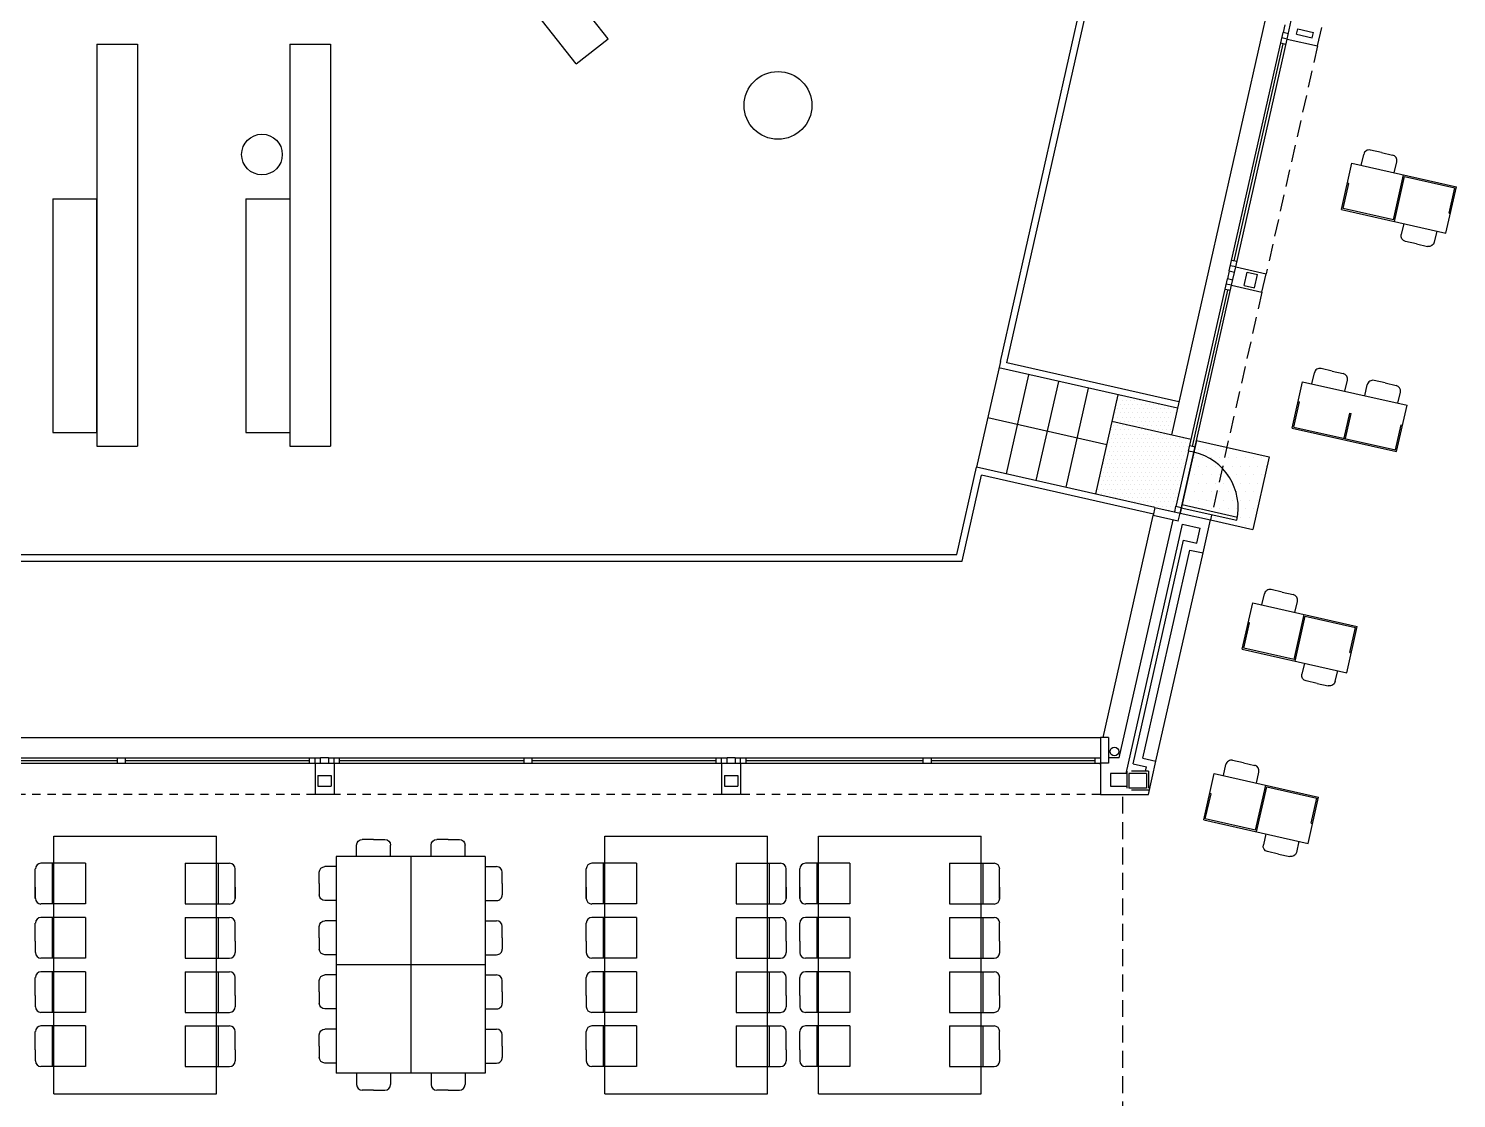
# Model space of a CAD drawing. Extents: x 60 to 232, y 77 to 220.
# Drawn here: x 182.36 to 203.43, y 96.17 to 111.96 of the extents above; entities that cross this region are included whole.
import ezdxf

# ---------------------------------------------------------------- set-up
doc = ezdxf.new("R2010")
doc.units = 0
doc.header["$MEASUREMENT"] = 0
doc.linetypes.add('RAYITAS', pattern=[0.375, 0.25, -0.125])
doc.linetypes.add('RAYITAS2', pattern=[0.1875, 0.125, -0.0625])
doc.layers.get('0').update_dxf_attribs({"linetype": 'CONTINUOUS'})
for name, color, linetype in [('ALB', 7, 'CONTINUOUS'), ('ALBA', 7, 'CONTINUOUS'), ('ARBOL', 3, 'CONTINUOUS'), ('BORDILLOPLET', 4, 'CONTINUOUS'), ('BORDILLOUPN', 1, 'CONTINUOUS'), ('CARP', 2, 'CONTINUOUS'), ('MUEBLES', 6, 'CONTINUOUS'), ('OPAC', 6, 'CONTINUOUS'), ('PILARES', 1, 'CONTINUOUS'), ('PROY', 2, 'CONTINUOUS'), ('PROY1', 2, 'RAYITAS'), ('PROY2', 2, 'RAYITAS2')]:
    doc.layers.add(name, color=color, linetype=linetype)

# ---------------------------------------------------------------- blocks, each defined once
blk = doc.blocks.new('SILLA')
at = {"layer": 'MUEBLES'}
for p, q in [((-0.25, 0.25), (-0.417, 0.25)), ((-0.25, 0.25), (-0.083, 0.25)), ((-0.5, 0), (-0.5, 0.167)), ((0, 0), (0, 0.167))]:
    blk.add_line(p, q, dxfattribs=at)
for centre, start, end in [((-0.417, 0.167), 90, 180), ((-0.083, 0.167), 0, 90)]:
    blk.add_arc(centre, 0.0833, start, end, dxfattribs=at)
blk = doc.blocks.new('*X12')
at = {"color": 0}
for p, q in [((199.5625, 105.625), (199.5625, 105.625)), ((199.625, 105.75), (199.625, 105.75)), ((199.6875, 105.625), (199.6875, 105.625)), ((199.75, 105.75), (199.75, 105.75)), ((199.8125, 105.625), (199.8125, 105.625)), ((199.875, 105.75), (199.875, 105.75)), ((199.9375, 105.625), (199.9375, 105.625)), ((200, 105.75), (200, 105.75)), ((200.0625, 105.625), (200.0625, 105.625)), ((200.125, 105.75), (200.125, 105.75)), ((200.1875, 105.625), (200.1875, 105.625)), ((200.3125, 105.625), (200.3125, 105.625)), ((200.4375, 105.625), (200.4375, 105.625)), ((200.5625, 105.625), (200.5625, 105.625)), ((199.5625, 105.375), (199.5625, 105.375)), ((199.625, 105.5), (199.625, 105.5)), ((199.6875, 105.375), (199.6875, 105.375)), ((199.75, 105.5), (199.75, 105.5)), ((199.8125, 105.375), (199.8125, 105.375)), ((199.875, 105.5), (199.875, 105.5)), ((199.9375, 105.375), (199.9375, 105.375)), ((200, 105.5), (200, 105.5)), ((200.0625, 105.375), (200.0625, 105.375)), ((200.125, 105.5), (200.125, 105.5)), ((200.1875, 105.375), (200.1875, 105.375)), ((200.25, 105.5), (200.25, 105.5)), ((200.3125, 105.375), (200.3125, 105.375)), ((200.375, 105.5), (200.375, 105.5)), ((200.4375, 105.375), (200.4375, 105.375)), ((200.5, 105.5), (200.5, 105.5)), ((200.5625, 105.375), (200.5625, 105.375)), ((200.625, 105.5), (200.625, 105.5)), ((199.5, 105.25), (199.5, 105.25)), ((199.625, 105.25), (199.625, 105.25)), ((199.75, 105.25), (199.75, 105.25)), ((199.875, 105.25), (199.875, 105.25)), ((200, 105.25), (200, 105.25)), ((200.125, 105.25), (200.125, 105.25)), ((200.25, 105.25), (200.25, 105.25)), ((200.375, 105.25), (200.375, 105.25)), ((200.5, 105.25), (200.5, 105.25)), ((199.4375, 105.125), (199.4375, 105.125)), ((199.5, 105), (199.5, 105)), ((199.5625, 105.125), (199.5625, 105.125)), ((199.625, 105), (199.625, 105)), ((199.6875, 105.125), (199.6875, 105.125)), ((199.75, 105), (199.75, 105)), ((199.8125, 105.125), (199.8125, 105.125)), ((199.875, 105), (199.875, 105)), ((199.9375, 105.125), (199.9375, 105.125)), ((200, 105), (200, 105)), ((200.0625, 105.125), (200.0625, 105.125)), ((200.125, 105), (200.125, 105)), ((200.1875, 105.125), (200.1875, 105.125)), ((200.25, 105), (200.25, 105)), ((200.3125, 105.125), (200.3125, 105.125)), ((200.375, 105), (200.375, 105)), ((200.4375, 105.125), (200.4375, 105.125)), ((200.5, 105), (200.5, 105)), ((199.4375, 104.875), (199.4375, 104.875)), ((199.5625, 104.875), (199.5625, 104.875)), ((199.625, 104.75), (199.625, 104.75)), ((199.6875, 104.875), (199.6875, 104.875)), ((199.75, 104.75), (199.75, 104.75)), ((199.8125, 104.875), (199.8125, 104.875)), ((199.875, 104.75), (199.875, 104.75)), ((199.9375, 104.875), (199.9375, 104.875)), ((200, 104.75), (200, 104.75)), ((200.0625, 104.875), (200.0625, 104.875)), ((200.125, 104.75), (200.125, 104.75)), ((200.1875, 104.875), (200.1875, 104.875)), ((200.25, 104.75), (200.25, 104.75)), ((200.3125, 104.875), (200.3125, 104.875)), ((200.375, 104.75), (200.375, 104.75)), ((200.4375, 104.875), (200.4375, 104.875)), ((200.1875, 104.625), (200.1875, 104.625)), ((200.3125, 104.625), (200.3125, 104.625)), ((200.4375, 104.625), (200.4375, 104.625))]:
    blk.add_line(p, q, dxfattribs=at)
blk = doc.blocks.new('*X10')
at = {"color": 0}
for p, q in [((198.4375, 108.125), (198.4375, 108.125)), ((198.46875, 108.1875), (198.46875, 108.1875)), ((198.5, 108.125), (198.5, 108.125)), ((198.5625, 108.125), (198.5625, 108.125)), ((198.625, 108.125), (198.625, 108.125)), ((198.6875, 108.125), (198.6875, 108.125)), ((198.75, 108.125), (198.75, 108.125)), ((198.40625, 108.0625), (198.40625, 108.0625)), ((198.40625, 107.9375), (198.40625, 107.9375)), ((198.4375, 108), (198.4375, 108)), ((198.46875, 108.0625), (198.46875, 108.0625)), ((198.46875, 107.9375), (198.46875, 107.9375)), ((198.5, 108), (198.5, 108)), ((198.53125, 108.0625), (198.53125, 108.0625)), ((198.53125, 107.9375), (198.53125, 107.9375)), ((198.5625, 108), (198.5625, 108)), ((198.59375, 108.0625), (198.59375, 108.0625)), ((198.59375, 107.9375), (198.59375, 107.9375)), ((198.625, 108), (198.625, 108)), ((198.65625, 108.0625), (198.65625, 108.0625)), ((198.65625, 107.9375), (198.65625, 107.9375)), ((198.6875, 108), (198.6875, 108)), ((198.71875, 108.0625), (198.71875, 108.0625)), ((198.71875, 107.9375), (198.71875, 107.9375)), ((198.75, 108), (198.75, 108)), ((198.78125, 108.0625), (198.78125, 108.0625)), ((198.78125, 107.9375), (198.78125, 107.9375)), ((198.8125, 108), (198.8125, 108)), ((198.84375, 108.0625), (198.84375, 108.0625)), ((198.84375, 107.9375), (198.84375, 107.9375)), ((198.875, 108), (198.875, 108)), ((198.90625, 108.0625), (198.90625, 108.0625)), ((198.90625, 107.9375), (198.90625, 107.9375)), ((198.9375, 108), (198.9375, 108)), ((198.96875, 108.0625), (198.96875, 108.0625)), ((198.96875, 107.9375), (198.96875, 107.9375)), ((199, 108), (199, 108)), ((199.03125, 108.0625), (199.03125, 108.0625)), ((199.03125, 107.9375), (199.03125, 107.9375)), ((199.0625, 108), (199.0625, 108)), ((199.09375, 107.9375), (199.09375, 107.9375)), ((199.125, 108), (199.125, 108)), ((199.15625, 107.9375), (199.15625, 107.9375)), ((199.1875, 108), (199.1875, 108)), ((199.21875, 107.9375), (199.21875, 107.9375)), ((199.25, 108), (199.25, 108)), ((199.28125, 107.9375), (199.28125, 107.9375)), ((199.3125, 108), (199.3125, 108)), ((198.34375, 107.6875), (198.34375, 107.6875)), ((198.375, 107.875), (198.375, 107.875)), ((198.375, 107.75), (198.375, 107.75)), ((198.40625, 107.8125), (198.40625, 107.8125)), ((198.40625, 107.6875), (198.40625, 107.6875)), ((198.4375, 107.875), (198.4375, 107.875)), ((198.4375, 107.75), (198.4375, 107.75)), ((198.46875, 107.8125), (198.46875, 107.8125)), ((198.46875, 107.6875), (198.46875, 107.6875)), ((198.5, 107.875), (198.5, 107.875)), ((198.5, 107.75), (198.5, 107.75)), ((198.53125, 107.8125), (198.53125, 107.8125)), ((198.53125, 107.6875), (198.53125, 107.6875)), ((198.5625, 107.875), (198.5625, 107.875)), ((198.5625, 107.75), (198.5625, 107.75)), ((198.59375, 107.8125), (198.59375, 107.8125)), ((198.59375, 107.6875), (198.59375, 107.6875)), ((198.625, 107.875), (198.625, 107.875)), ((198.625, 107.75), (198.625, 107.75)), ((198.65625, 107.8125), (198.65625, 107.8125)), ((198.65625, 107.6875), (198.65625, 107.6875)), ((198.6875, 107.875), (198.6875, 107.875)), ((198.6875, 107.75), (198.6875, 107.75)), ((198.71875, 107.8125), (198.71875, 107.8125)), ((198.71875, 107.6875), (198.71875, 107.6875)), ((198.75, 107.875), (198.75, 107.875)), ((198.75, 107.75), (198.75, 107.75)), ((198.78125, 107.8125), (198.78125, 107.8125)), ((198.78125, 107.6875), (198.78125, 107.6875)), ((198.8125, 107.875), (198.8125, 107.875)), ((198.8125, 107.75), (198.8125, 107.75)), ((198.84375, 107.8125), (198.84375, 107.8125)), ((198.84375, 107.6875), (198.84375, 107.6875)), ((198.875, 107.875), (198.875, 107.875)), ((198.875, 107.75), (198.875, 107.75)), ((198.90625, 107.8125), (198.90625, 107.8125)), ((198.90625, 107.6875), (198.90625, 107.6875)), ((198.9375, 107.875), (198.9375, 107.875)), ((198.9375, 107.75), (198.9375, 107.75)), ((198.96875, 107.8125), (198.96875, 107.8125)), ((198.96875, 107.6875), (198.96875, 107.6875)), ((199, 107.875), (199, 107.875)), ((199, 107.75), (199, 107.75)), ((199.03125, 107.8125), (199.03125, 107.8125)), ((199.03125, 107.6875), (199.03125, 107.6875)), ((199.0625, 107.875), (199.0625, 107.875)), ((199.0625, 107.75), (199.0625, 107.75)), ((199.09375, 107.8125), (199.09375, 107.8125)), ((199.09375, 107.6875), (199.09375, 107.6875)), ((199.125, 107.875), (199.125, 107.875)), ((199.125, 107.75), (199.125, 107.75)), ((199.15625, 107.8125), (199.15625, 107.8125)), ((199.15625, 107.6875), (199.15625, 107.6875)), ((199.1875, 107.875), (199.1875, 107.875)), ((199.1875, 107.75), (199.1875, 107.75)), ((199.21875, 107.8125), (199.21875, 107.8125)), ((199.21875, 107.6875), (199.21875, 107.6875)), ((199.25, 107.875), (199.25, 107.875)), ((199.25, 107.75), (199.25, 107.75)), ((198.3125, 107.625), (198.3125, 107.625)), ((198.3125, 107.5), (198.3125, 107.5)), ((198.34375, 107.5625), (198.34375, 107.5625)), ((198.375, 107.625), (198.375, 107.625)), ((198.375, 107.5), (198.375, 107.5)), ((198.40625, 107.5625), (198.40625, 107.5625)), ((198.4375, 107.625), (198.4375, 107.625)), ((198.4375, 107.5), (198.4375, 107.5)), ((198.46875, 107.5625), (198.46875, 107.5625)), ((198.5, 107.625), (198.5, 107.625)), ((198.5, 107.5), (198.5, 107.5)), ((198.53125, 107.5625), (198.53125, 107.5625)), ((198.5625, 107.625), (198.5625, 107.625)), ((198.5625, 107.5), (198.5625, 107.5)), ((198.59375, 107.5625), (198.59375, 107.5625)), ((198.625, 107.625), (198.625, 107.625)), ((198.625, 107.5), (198.625, 107.5)), ((198.65625, 107.5625), (198.65625, 107.5625)), ((198.6875, 107.625), (198.6875, 107.625)), ((198.6875, 107.5), (198.6875, 107.5)), ((198.71875, 107.5625), (198.71875, 107.5625)), ((198.75, 107.625), (198.75, 107.625)), ((198.75, 107.5), (198.75, 107.5)), ((198.78125, 107.5625), (198.78125, 107.5625)), ((198.8125, 107.625), (198.8125, 107.625)), ((198.8125, 107.5), (198.8125, 107.5)), ((198.84375, 107.5625), (198.84375, 107.5625)), ((198.875, 107.625), (198.875, 107.625)), ((198.875, 107.5), (198.875, 107.5)), ((198.90625, 107.5625), (198.90625, 107.5625)), ((198.9375, 107.625), (198.9375, 107.625)), ((198.9375, 107.5), (198.9375, 107.5)), ((198.96875, 107.5625), (198.96875, 107.5625)), ((199, 107.625), (199, 107.625)), ((199, 107.5), (199, 107.5)), ((199.03125, 107.5625), (199.03125, 107.5625)), ((199.0625, 107.625), (199.0625, 107.625)), ((199.0625, 107.5), (199.0625, 107.5)), ((199.09375, 107.5625), (199.09375, 107.5625)), ((199.125, 107.625), (199.125, 107.625)), ((199.125, 107.5), (199.125, 107.5)), ((199.15625, 107.5625), (199.15625, 107.5625)), ((199.1875, 107.625), (199.1875, 107.625)), ((199.1875, 107.5), (199.1875, 107.5)), ((199.21875, 107.5625), (199.21875, 107.5625)), ((199.25, 107.5), (199.25, 107.5)), ((199.28125, 107.5625), (199.28125, 107.5625)), ((199.3125, 107.5), (199.3125, 107.5)), ((199.34375, 107.5625), (199.34375, 107.5625)), ((199.375, 107.5), (199.375, 107.5)), ((199.40625, 107.5625), (199.40625, 107.5625)), ((199.4375, 107.5), (199.4375, 107.5)), ((199.5, 107.5), (199.5, 107.5)), ((198.25, 107.375), (198.25, 107.375)), ((198.28125, 107.4375), (198.28125, 107.4375)), ((198.28125, 107.3125), (198.28125, 107.3125)), ((198.3125, 107.375), (198.3125, 107.375)), ((198.34375, 107.4375), (198.34375, 107.4375)), ((198.34375, 107.3125), (198.34375, 107.3125)), ((198.375, 107.375), (198.375, 107.375)), ((198.40625, 107.4375), (198.40625, 107.4375)), ((198.40625, 107.3125), (198.40625, 107.3125)), ((198.4375, 107.375), (198.4375, 107.375)), ((198.46875, 107.4375), (198.46875, 107.4375)), ((198.46875, 107.3125), (198.46875, 107.3125)), ((198.5, 107.375), (198.5, 107.375)), ((198.53125, 107.4375), (198.53125, 107.4375)), ((198.53125, 107.3125), (198.53125, 107.3125)), ((198.5625, 107.375), (198.5625, 107.375)), ((198.59375, 107.4375), (198.59375, 107.4375)), ((198.59375, 107.3125), (198.59375, 107.3125)), ((198.625, 107.375), (198.625, 107.375)), ((198.65625, 107.4375), (198.65625, 107.4375)), ((198.65625, 107.3125), (198.65625, 107.3125)), ((198.6875, 107.375), (198.6875, 107.375)), ((198.71875, 107.4375), (198.71875, 107.4375)), ((198.71875, 107.3125), (198.71875, 107.3125)), ((198.75, 107.375), (198.75, 107.375)), ((198.78125, 107.4375), (198.78125, 107.4375)), ((198.78125, 107.3125), (198.78125, 107.3125)), ((198.8125, 107.375), (198.8125, 107.375)), ((198.84375, 107.4375), (198.84375, 107.4375)), ((198.84375, 107.3125), (198.84375, 107.3125)), ((198.875, 107.375), (198.875, 107.375)), ((198.90625, 107.4375), (198.90625, 107.4375)), ((198.90625, 107.3125), (198.90625, 107.3125)), ((198.9375, 107.375), (198.9375, 107.375)), ((198.96875, 107.4375), (198.96875, 107.4375)), ((198.96875, 107.3125), (198.96875, 107.3125)), ((199, 107.375), (199, 107.375)), ((199.03125, 107.4375), (199.03125, 107.4375)), ((199.03125, 107.3125), (199.03125, 107.3125)), ((199.0625, 107.375), (199.0625, 107.375)), ((199.09375, 107.4375), (199.09375, 107.4375)), ((199.09375, 107.3125), (199.09375, 107.3125)), ((199.125, 107.375), (199.125, 107.375)), ((199.15625, 107.4375), (199.15625, 107.4375)), ((199.15625, 107.3125), (199.15625, 107.3125)), ((199.1875, 107.375), (199.1875, 107.375)), ((199.21875, 107.4375), (199.21875, 107.4375)), ((199.21875, 107.3125), (199.21875, 107.3125)), ((199.25, 107.375), (199.25, 107.375)), ((199.28125, 107.4375), (199.28125, 107.4375)), ((199.28125, 107.3125), (199.28125, 107.3125)), ((199.3125, 107.375), (199.3125, 107.375)), ((199.34375, 107.4375), (199.34375, 107.4375)), ((199.34375, 107.3125), (199.34375, 107.3125)), ((199.375, 107.375), (199.375, 107.375)), ((199.40625, 107.4375), (199.40625, 107.4375)), ((199.40625, 107.3125), (199.40625, 107.3125)), ((199.4375, 107.375), (199.4375, 107.375)), ((199.46875, 107.4375), (199.46875, 107.4375)), ((198.21875, 107.1875), (198.21875, 107.1875)), ((198.21875, 107.0625), (198.21875, 107.0625)), ((198.25, 107.25), (198.25, 107.25)), ((198.25, 107.125), (198.25, 107.125)), ((198.28125, 107.1875), (198.28125, 107.1875)), ((198.28125, 107.0625), (198.28125, 107.0625)), ((198.3125, 107.25), (198.3125, 107.25)), ((198.3125, 107.125), (198.3125, 107.125)), ((198.34375, 107.1875), (198.34375, 107.1875)), ((198.34375, 107.0625), (198.34375, 107.0625)), ((198.375, 107.25), (198.375, 107.25)), ((198.375, 107.125), (198.375, 107.125)), ((198.40625, 107.1875), (198.40625, 107.1875)), ((198.40625, 107.0625), (198.40625, 107.0625)), ((198.4375, 107.25), (198.4375, 107.25)), ((198.4375, 107.125), (198.4375, 107.125)), ((198.46875, 107.1875), (198.46875, 107.1875)), ((198.46875, 107.0625), (198.46875, 107.0625)), ((198.5, 107.25), (198.5, 107.25)), ((198.5, 107.125), (198.5, 107.125)), ((198.53125, 107.1875), (198.53125, 107.1875)), ((198.53125, 107.0625), (198.53125, 107.0625)), ((198.5625, 107.25), (198.5625, 107.25)), ((198.5625, 107.125), (198.5625, 107.125)), ((198.59375, 107.1875), (198.59375, 107.1875)), ((198.59375, 107.0625), (198.59375, 107.0625)), ((198.625, 107.25), (198.625, 107.25)), ((198.625, 107.125), (198.625, 107.125)), ((198.65625, 107.1875), (198.65625, 107.1875)), ((198.65625, 107.0625), (198.65625, 107.0625)), ((198.6875, 107.25), (198.6875, 107.25)), ((198.6875, 107.125), (198.6875, 107.125)), ((198.71875, 107.1875), (198.71875, 107.1875)), ((198.71875, 107.0625), (198.71875, 107.0625)), ((198.75, 107.25), (198.75, 107.25)), ((198.75, 107.125), (198.75, 107.125)), ((198.78125, 107.1875), (198.78125, 107.1875)), ((198.78125, 107.0625), (198.78125, 107.0625)), ((198.8125, 107.25), (198.8125, 107.25)), ((198.8125, 107.125), (198.8125, 107.125)), ((198.84375, 107.1875), (198.84375, 107.1875)), ((198.84375, 107.0625), (198.84375, 107.0625)), ((198.875, 107.25), (198.875, 107.25)), ((198.875, 107.125), (198.875, 107.125)), ((198.90625, 107.1875), (198.90625, 107.1875)), ((198.90625, 107.0625), (198.90625, 107.0625)), ((198.9375, 107.25), (198.9375, 107.25)), ((198.9375, 107.125), (198.9375, 107.125)), ((198.96875, 107.1875), (198.96875, 107.1875)), ((198.96875, 107.0625), (198.96875, 107.0625)), ((199, 107.25), (199, 107.25)), ((199, 107.125), (199, 107.125)), ((199.03125, 107.1875), (199.03125, 107.1875)), ((199.03125, 107.0625), (199.03125, 107.0625)), ((199.0625, 107.25), (199.0625, 107.25)), ((199.0625, 107.125), (199.0625, 107.125)), ((199.09375, 107.1875), (199.09375, 107.1875)), ((199.09375, 107.0625), (199.09375, 107.0625)), ((199.125, 107.25), (199.125, 107.25)), ((199.125, 107.125), (199.125, 107.125)), ((199.15625, 107.1875), (199.15625, 107.1875)), ((199.15625, 107.0625), (199.15625, 107.0625)), ((199.1875, 107.25), (199.1875, 107.25)), ((199.1875, 107.125), (199.1875, 107.125)), ((199.21875, 107.1875), (199.21875, 107.1875)), ((199.21875, 107.0625), (199.21875, 107.0625)), ((199.25, 107.25), (199.25, 107.25)), ((199.25, 107.125), (199.25, 107.125)), ((199.28125, 107.1875), (199.28125, 107.1875)), ((199.28125, 107.0625), (199.28125, 107.0625)), ((199.3125, 107.25), (199.3125, 107.25)), ((199.3125, 107.125), (199.3125, 107.125)), ((199.34375, 107.1875), (199.34375, 107.1875)), ((199.34375, 107.0625), (199.34375, 107.0625)), ((199.375, 107.25), (199.375, 107.25)), ((199.375, 107.125), (199.375, 107.125)), ((199.40625, 107.1875), (199.40625, 107.1875)), ((199.40625, 107.0625), (199.40625, 107.0625)), ((199.4375, 107.25), (199.4375, 107.25)), ((198.15625, 106.9375), (198.15625, 106.9375)), ((198.1875, 107), (198.1875, 107)), ((198.1875, 106.875), (198.1875, 106.875)), ((198.21875, 106.9375), (198.21875, 106.9375)), ((198.25, 107), (198.25, 107)), ((198.25, 106.875), (198.25, 106.875)), ((198.28125, 106.9375), (198.28125, 106.9375)), ((198.3125, 107), (198.3125, 107)), ((198.3125, 106.875), (198.3125, 106.875)), ((198.34375, 106.9375), (198.34375, 106.9375)), ((198.375, 107), (198.375, 107)), ((198.375, 106.875), (198.375, 106.875)), ((198.40625, 106.9375), (198.40625, 106.9375)), ((198.4375, 107), (198.4375, 107)), ((198.4375, 106.875), (198.4375, 106.875)), ((198.46875, 106.9375), (198.46875, 106.9375)), ((198.5, 107), (198.5, 107)), ((198.5, 106.875), (198.5, 106.875)), ((198.53125, 106.9375), (198.53125, 106.9375)), ((198.5625, 107), (198.5625, 107)), ((198.5625, 106.875), (198.5625, 106.875)), ((198.59375, 106.9375), (198.59375, 106.9375)), ((198.625, 107), (198.625, 107)), ((198.625, 106.875), (198.625, 106.875)), ((198.65625, 106.9375), (198.65625, 106.9375)), ((198.6875, 107), (198.6875, 107)), ((198.6875, 106.875), (198.6875, 106.875)), ((198.71875, 106.9375), (198.71875, 106.9375)), ((198.75, 107), (198.75, 107)), ((198.75, 106.875), (198.75, 106.875)), ((198.78125, 106.9375), (198.78125, 106.9375)), ((198.8125, 107), (198.8125, 107)), ((198.8125, 106.875), (198.8125, 106.875)), ((198.84375, 106.9375), (198.84375, 106.9375)), ((198.875, 107), (198.875, 107)), ((198.875, 106.875), (198.875, 106.875)), ((198.90625, 106.9375), (198.90625, 106.9375)), ((198.9375, 107), (198.9375, 107)), ((198.9375, 106.875), (198.9375, 106.875)), ((198.96875, 106.9375), (198.96875, 106.9375)), ((199, 107), (199, 107)), ((199, 106.875), (199, 106.875)), ((199.03125, 106.9375), (199.03125, 106.9375)), ((199.0625, 107), (199.0625, 107)), ((199.0625, 106.875), (199.0625, 106.875)), ((199.09375, 106.9375), (199.09375, 106.9375)), ((199.125, 107), (199.125, 107)), ((199.125, 106.875), (199.125, 106.875)), ((199.15625, 106.9375), (199.15625, 106.9375)), ((199.1875, 107), (199.1875, 107)), ((199.1875, 106.875), (199.1875, 106.875)), ((199.21875, 106.9375), (199.21875, 106.9375)), ((199.25, 107), (199.25, 107)), ((199.25, 106.875), (199.25, 106.875)), ((199.28125, 106.9375), (199.28125, 106.9375)), ((199.3125, 107), (199.3125, 107)), ((199.3125, 106.875), (199.3125, 106.875)), ((199.34375, 106.9375), (199.34375, 106.9375)), ((199.375, 107), (199.375, 107)), ((198.125, 106.75), (198.125, 106.75)), ((198.15625, 106.8125), (198.15625, 106.8125)), ((198.1875, 106.75), (198.1875, 106.75)), ((198.21875, 106.8125), (198.21875, 106.8125)), ((198.25, 106.75), (198.25, 106.75)), ((198.28125, 106.8125), (198.28125, 106.8125)), ((198.3125, 106.75), (198.3125, 106.75)), ((198.34375, 106.8125), (198.34375, 106.8125)), ((198.34375, 106.6875), (198.34375, 106.6875)), ((198.375, 106.75), (198.375, 106.75)), ((198.40625, 106.8125), (198.40625, 106.8125)), ((198.40625, 106.6875), (198.40625, 106.6875)), ((198.4375, 106.75), (198.4375, 106.75)), ((198.46875, 106.8125), (198.46875, 106.8125)), ((198.46875, 106.6875), (198.46875, 106.6875)), ((198.5, 106.75), (198.5, 106.75)), ((198.53125, 106.8125), (198.53125, 106.8125)), ((198.53125, 106.6875), (198.53125, 106.6875)), ((198.5625, 106.75), (198.5625, 106.75)), ((198.59375, 106.8125), (198.59375, 106.8125)), ((198.59375, 106.6875), (198.59375, 106.6875)), ((198.625, 106.75), (198.625, 106.75)), ((198.625, 106.625), (198.625, 106.625)), ((198.65625, 106.8125), (198.65625, 106.8125)), ((198.65625, 106.6875), (198.65625, 106.6875)), ((198.6875, 106.75), (198.6875, 106.75)), ((198.6875, 106.625), (198.6875, 106.625)), ((198.71875, 106.8125), (198.71875, 106.8125)), ((198.71875, 106.6875), (198.71875, 106.6875)), ((198.75, 106.75), (198.75, 106.75)), ((198.75, 106.625), (198.75, 106.625)), ((198.78125, 106.8125), (198.78125, 106.8125)), ((198.78125, 106.6875), (198.78125, 106.6875)), ((198.8125, 106.75), (198.8125, 106.75)), ((198.8125, 106.625), (198.8125, 106.625)), ((198.84375, 106.8125), (198.84375, 106.8125)), ((198.84375, 106.6875), (198.84375, 106.6875)), ((198.875, 106.75), (198.875, 106.75)), ((198.875, 106.625), (198.875, 106.625)), ((198.90625, 106.8125), (198.90625, 106.8125)), ((198.90625, 106.6875), (198.90625, 106.6875)), ((198.9375, 106.75), (198.9375, 106.75)), ((198.9375, 106.625), (198.9375, 106.625)), ((198.96875, 106.8125), (198.96875, 106.8125)), ((198.96875, 106.6875), (198.96875, 106.6875)), ((199, 106.75), (199, 106.75)), ((199, 106.625), (199, 106.625)), ((199.03125, 106.8125), (199.03125, 106.8125)), ((199.03125, 106.6875), (199.03125, 106.6875)), ((199.0625, 106.75), (199.0625, 106.75)), ((199.0625, 106.625), (199.0625, 106.625)), ((199.09375, 106.8125), (199.09375, 106.8125)), ((199.09375, 106.6875), (199.09375, 106.6875)), ((199.125, 106.75), (199.125, 106.75)), ((199.125, 106.625), (199.125, 106.625)), ((199.15625, 106.8125), (199.15625, 106.8125)), ((199.15625, 106.6875), (199.15625, 106.6875)), ((199.1875, 106.75), (199.1875, 106.75)), ((199.1875, 106.625), (199.1875, 106.625)), ((199.21875, 106.8125), (199.21875, 106.8125)), ((199.21875, 106.6875), (199.21875, 106.6875)), ((199.25, 106.75), (199.25, 106.75)), ((199.25, 106.625), (199.25, 106.625)), ((199.28125, 106.8125), (199.28125, 106.8125)), ((199.28125, 106.6875), (199.28125, 106.6875)), ((199.3125, 106.75), (199.3125, 106.75)), ((199.34375, 106.8125), (199.34375, 106.8125)), ((198.90625, 106.5625), (198.90625, 106.5625)), ((198.96875, 106.5625), (198.96875, 106.5625)), ((199.03125, 106.5625), (199.03125, 106.5625)), ((199.09375, 106.5625), (199.09375, 106.5625)), ((199.15625, 106.5625), (199.15625, 106.5625)), ((199.1875, 106.5), (199.1875, 106.5)), ((199.21875, 106.5625), (199.21875, 106.5625)), ((199.25, 106.5), (199.25, 106.5)), ((199.28125, 106.5625), (199.28125, 106.5625))]:
    blk.add_line(p, q, dxfattribs=at)

msp = doc.modelspace()

# ---------------------------------------------------------------- linework, layer by layer
for p, q in [((186.869, 100.657), (186.589, 100.657)), ((192.869, 100.657), (192.589, 100.657))]:
    msp.add_line(p, q)
at = {"layer": 'ALB'}
for p, q in [((200.9, 112.015), (200.874, 111.898)), ((200.952, 111.881), (200.874, 111.898)), ((200.934, 111.803), (200.996, 112.076)), ((201.073, 111.874), (201.091, 111.952)), ((201.091, 111.952), (201.322, 111.9)), ((201.304, 111.821), (201.322, 111.9)), ((201.383, 111.701), (201.445, 111.974)), ((200.934, 111.803), (201.38, 111.702)), ((201.073, 111.874), (201.304, 111.821)), ((200.079, 108.381), (200.053, 108.264)), ((200.079, 108.381), (200.157, 108.364)), ((200.113, 108.169), (200.175, 108.442)), ((200.175, 108.442), (200.624, 108.34)), ((200.562, 108.067), (200.624, 108.34)), ((200.131, 108.247), (200.053, 108.264)), ((200.113, 108.169), (200.562, 108.067)), ((198.984, 104.892), (198.957, 104.774)), ((199.328, 104.691), (198.957, 104.774)), ((198.984, 104.892), (199.354, 104.808)), ((199.328, 104.691), (199.354, 104.808)), ((198.299, 101.497), (198.179, 101.497)), ((198.299, 101.497), (198.299, 101.117)), ((186.789, 101.197), (186.669, 101.197)), ((186.669, 101.117), (186.669, 101.197)), ((186.789, 101.197), (186.789, 101.117)), ((192.789, 101.197), (192.669, 101.197)), ((192.669, 101.117), (192.669, 101.197)), ((192.789, 101.197), (192.789, 101.117)), ((198.457, 101.197), (198.299, 101.197)), ((198.803, 101.189), (198.999, 101.145)), ((186.589, 101.117), (186.869, 101.117)), ((186.589, 101.117), (186.589, 100.657)), ((186.869, 101.117), (186.869, 100.657)), ((192.589, 101.117), (192.869, 101.117)), ((192.589, 101.117), (192.589, 100.657)), ((192.869, 101.117), (192.869, 100.657)), ((198.299, 101.117), (198.179, 101.117)), ((198.179, 101.097), (198.179, 101.117)), ((198.559, 100.967), (198.329, 100.967)), ((198.662, 101.106), (198.857, 101.062))]:
    msp.add_line(p, q, dxfattribs=at)
msp.add_circle((198.385, 101.289), 0.065, dxfattribs=at)
at = {"layer": 'ALBA'}
for p, q in [((199.354, 104.808), (199.803, 104.706)), ((198.457, 101.197), (199.25, 104.708)), ((198.559, 100.967), (199.39, 104.646)), ((199.39, 104.646), (199.653, 104.587)), ((199.602, 104.362), (199.653, 104.587)), ((199.693, 104.219), (199.803, 104.706)), ((198.662, 101.106), (199.407, 104.406)), ((199.407, 104.406), (199.602, 104.362)), ((198.803, 101.189), (199.498, 104.263)), ((199.498, 104.263), (199.693, 104.219)), ((198.179, 101.497), (198.179, 100.657)), ((198.888, 100.657), (198.999, 101.145)), ((198.329, 100.967), (198.329, 100.777)), ((198.842, 100.997), (198.857, 101.062)), ((198.329, 100.777), (198.569, 100.777)), ((186.869, 100.657), (186.589, 100.657)), ((192.869, 100.657), (192.589, 100.657)), ((198.179, 100.657), (198.888, 100.657))]:
    msp.add_line(p, q, dxfattribs=at)
at = {"layer": 'ARBOL'}
for centre, radius in [((193.421, 110.824), 0.5), ((185.806, 110.099), 0.3)]:
    msp.add_circle(centre, radius, dxfattribs=at)
at = {"layer": 'BORDILLOPLET', "color": 2}
for p, q in [((190.915, 111.808), (186.017, 118.016)), ((190.444, 111.437), (185.546, 117.644)), ((183.369, 111.727), (183.969, 111.727)), ((183.369, 111.727), (183.369, 105.797)), ((183.969, 111.727), (183.969, 105.797)), ((186.219, 111.727), (186.819, 111.727)), ((186.219, 111.727), (186.219, 105.797)), ((186.819, 111.727), (186.819, 105.797)), ((190.444, 111.437), (190.915, 111.808)), ((183.369, 105.797), (183.969, 105.797)), ((186.219, 105.797), (186.819, 105.797))]:
    msp.add_line(p, q, dxfattribs=at)
at = {"layer": 'BORDILLOUPN', "color": 2}
for p, q in [((196.8, 107.025), (198.57, 114.861)), ((196.702, 107.047), (198.462, 114.836)), ((199.314, 106.355), (196.68, 106.95)), ((199.336, 106.452), (196.8, 107.025)), ((196.059, 104.197), (196.35, 105.486)), ((196.139, 104.097), (196.425, 105.367)), ((198.984, 104.892), (196.35, 105.486)), ((198.962, 104.794), (196.425, 105.367)), ((198.217, 101.497), (198.957, 104.774)), ((177.969, 104.097), (196.139, 104.097)), ((178.069, 104.197), (196.059, 104.197))]:
    msp.add_line(p, q, dxfattribs=at)
at = {"layer": 'CARP'}
for p, q in [((200.079, 108.381), (200.874, 111.898)), ((200.154, 108.529), (200.878, 111.733)), ((200.175, 108.442), (200.934, 111.803)), ((200.917, 111.725), (200.839, 111.742)), ((200.934, 111.803), (200.856, 111.82)), ((200.193, 108.52), (200.115, 108.537)), ((200.175, 108.442), (200.097, 108.459)), ((199.354, 104.808), (200.113, 108.169)), ((199.479, 105.723), (200.053, 108.264)), ((199.536, 105.792), (200.057, 108.099)), ((200.096, 108.091), (200.018, 108.108)), ((200.113, 108.169), (200.035, 108.186)), ((199.575, 105.783), (199.497, 105.801)), ((199.557, 105.705), (199.479, 105.723)), ((199.383, 104.935), (200.201, 104.75)), ((199.276, 104.825), (199.294, 104.903)), ((199.372, 104.886), (199.294, 104.903)), ((199.372, 104.886), (200.191, 104.701)), ((180.789, 101.197), (186.669, 101.197)), ((180.949, 101.157), (183.669, 101.157)), ((183.669, 101.197), (183.669, 101.117)), ((183.789, 101.197), (183.789, 101.117)), ((183.789, 101.157), (186.509, 101.157)), ((186.509, 101.117), (186.509, 101.197)), ((186.589, 101.117), (186.589, 101.197)), ((186.789, 101.197), (192.669, 101.197)), ((186.869, 101.117), (186.869, 101.197)), ((186.949, 101.117), (186.949, 101.197)), ((186.949, 101.157), (189.669, 101.157)), ((189.669, 101.197), (189.669, 101.117)), ((189.789, 101.197), (189.789, 101.117)), ((189.789, 101.157), (192.509, 101.157)), ((192.509, 101.117), (192.509, 101.197)), ((192.589, 101.117), (192.589, 101.197)), ((192.789, 101.197), (198.179, 101.197)), ((192.869, 101.117), (192.869, 101.197)), ((192.949, 101.117), (192.949, 101.197)), ((192.949, 101.157), (195.565, 101.157)), ((195.565, 101.117), (195.565, 101.197)), ((195.685, 101.117), (195.685, 101.197)), ((195.685, 101.157), (198.099, 101.157)), ((198.099, 101.117), (198.099, 101.197)), ((180.869, 101.117), (186.589, 101.117)), ((186.869, 101.117), (192.589, 101.117)), ((192.869, 101.117), (198.179, 101.117))]:
    msp.add_line(p, q, dxfattribs=at)
msp.add_arc((199.372, 104.886), 0.84, 347.2726, 77.2726, dxfattribs=at)
at = {"layer": 'MUEBLES'}
for p, q in [((182.719, 109.447), (182.719, 105.997)), ((182.719, 109.447), (183.369, 109.447)), ((183.369, 105.997), (183.369, 109.447)), ((185.569, 109.447), (185.569, 105.997)), ((185.569, 109.447), (186.219, 109.447)), ((186.219, 109.447), (186.219, 105.997)), ((198.436, 106.553), (198.106, 105.09)), ((201.774, 105.911), (201.858, 106.282)), ((201.794, 105.907), (201.877, 106.277)), ((182.719, 105.997), (183.369, 105.997)), ((185.569, 105.997), (186.219, 105.997)), ((199.597, 105.881), (199.354, 104.808)), ((199.479, 105.723), (199.294, 104.903)), ((200.67, 105.638), (200.427, 104.565)), ((198.999, 101.145), (199.693, 104.219)), ((182.736, 96.239), (182.736, 100.039)), ((182.736, 100.039), (185.136, 100.039)), ((185.136, 96.239), (185.136, 100.039)), ((190.867, 96.239), (190.867, 100.039)), ((190.867, 100.039), (193.267, 100.039)), ((193.267, 96.239), (193.267, 100.039)), ((194.017, 100.039), (196.417, 100.039)), ((194.017, 96.239), (194.017, 100.039)), ((196.417, 96.239), (196.417, 100.039)), ((186.902, 99.741), (186.902, 98.141)), ((188.002, 99.741), (186.902, 99.741)), ((188.002, 99.741), (188.002, 98.141)), ((189.102, 99.741), (188.002, 99.741)), ((189.102, 99.741), (189.102, 98.141)), ((182.461, 99.289), (182.461, 99.556)), ((182.461, 99.122), (182.461, 99.556)), ((183.201, 99.639), (182.545, 99.639)), ((182.711, 99.639), (182.711, 99.039)), ((183.201, 99.639), (183.201, 99.039)), ((184.671, 99.639), (185.328, 99.639)), ((184.671, 99.639), (184.671, 99.039)), ((185.161, 99.639), (185.161, 99.039)), ((185.411, 99.289), (185.411, 99.556)), ((185.411, 99.122), (185.411, 99.556)), ((190.592, 99.289), (190.592, 99.556)), ((190.592, 99.122), (190.592, 99.556)), ((191.332, 99.639), (190.675, 99.639)), ((190.842, 99.639), (190.842, 99.039)), ((191.332, 99.639), (191.332, 99.039)), ((192.802, 99.639), (192.802, 99.039)), ((192.802, 99.639), (193.459, 99.639)), ((193.292, 99.639), (193.292, 99.039)), ((193.542, 99.122), (193.542, 99.556)), ((193.542, 99.289), (193.542, 99.556)), ((193.742, 99.122), (193.742, 99.556)), ((193.742, 99.289), (193.742, 99.556)), ((194.482, 99.639), (193.825, 99.639)), ((193.992, 99.639), (193.992, 99.039)), ((194.482, 99.639), (194.482, 99.039)), ((195.952, 99.639), (196.609, 99.639)), ((195.952, 99.639), (195.952, 99.039)), ((196.442, 99.639), (196.442, 99.039)), ((196.692, 99.289), (196.692, 99.556)), ((196.692, 99.122), (196.692, 99.556)), ((182.461, 99.289), (182.461, 99.122)), ((185.411, 99.289), (185.411, 99.122)), ((190.592, 99.289), (190.592, 99.122)), ((193.542, 99.289), (193.542, 99.122)), ((193.742, 99.289), (193.742, 99.122)), ((196.692, 99.289), (196.692, 99.122)), ((183.201, 99.039), (182.545, 99.039)), ((184.671, 99.039), (185.328, 99.039)), ((191.332, 99.039), (190.675, 99.039)), ((192.802, 99.039), (193.459, 99.039)), ((194.482, 99.039), (193.825, 99.039)), ((195.952, 99.039), (196.609, 99.039)), ((183.201, 98.839), (182.545, 98.839)), ((182.711, 98.839), (182.711, 98.239)), ((183.201, 98.839), (183.201, 98.239)), ((184.671, 98.839), (185.328, 98.839)), ((184.671, 98.839), (184.671, 98.239)), ((185.161, 98.839), (185.161, 98.239)), ((191.332, 98.839), (190.675, 98.839)), ((190.842, 98.839), (190.842, 98.239)), ((191.332, 98.839), (191.332, 98.239)), ((192.802, 98.839), (192.802, 98.239)), ((192.802, 98.839), (193.459, 98.839)), ((193.292, 98.839), (193.292, 98.239)), ((194.482, 98.839), (193.825, 98.839)), ((193.992, 98.839), (193.992, 98.239)), ((194.482, 98.839), (194.482, 98.239)), ((195.952, 98.839), (196.609, 98.839)), ((195.952, 98.839), (195.952, 98.239)), ((196.442, 98.839), (196.442, 98.239)), ((182.461, 98.489), (182.461, 98.756)), ((185.411, 98.489), (185.411, 98.756)), ((190.592, 98.489), (190.592, 98.756)), ((193.542, 98.489), (193.542, 98.756)), ((193.742, 98.489), (193.742, 98.756)), ((196.692, 98.489), (196.692, 98.756)), ((182.461, 98.489), (182.461, 98.322)), ((185.411, 98.489), (185.411, 98.322)), ((190.592, 98.489), (190.592, 98.322)), ((193.542, 98.489), (193.542, 98.322)), ((193.742, 98.489), (193.742, 98.322)), ((196.692, 98.489), (196.692, 98.322)), ((183.201, 98.239), (182.545, 98.239)), ((184.671, 98.239), (185.328, 98.239)), ((191.332, 98.239), (190.675, 98.239)), ((192.802, 98.239), (193.459, 98.239)), ((194.482, 98.239), (193.825, 98.239)), ((195.952, 98.239), (196.609, 98.239)), ((183.201, 98.039), (182.545, 98.039)), ((182.711, 98.039), (182.711, 97.439)), ((183.201, 98.039), (183.201, 97.439)), ((184.671, 98.039), (185.328, 98.039)), ((184.671, 98.039), (184.671, 97.439)), ((185.161, 98.039), (185.161, 97.439)), ((188.002, 98.141), (186.902, 98.141)), ((188.002, 98.141), (186.902, 98.141)), ((186.902, 98.141), (186.902, 96.541)), ((188.002, 98.141), (188.002, 96.541)), ((189.102, 98.141), (188.002, 98.141)), ((189.102, 98.141), (188.002, 98.141)), ((189.102, 98.141), (189.102, 96.541)), ((191.332, 98.039), (190.675, 98.039)), ((190.842, 98.039), (190.842, 97.439)), ((191.332, 98.039), (191.332, 97.439)), ((192.802, 98.039), (192.802, 97.439)), ((192.802, 98.039), (193.459, 98.039)), ((193.292, 98.039), (193.292, 97.439)), ((194.482, 98.039), (193.825, 98.039)), ((193.992, 98.039), (193.992, 97.439)), ((194.482, 98.039), (194.482, 97.439)), ((195.952, 98.039), (196.609, 98.039)), ((195.952, 98.039), (195.952, 97.439)), ((196.442, 98.039), (196.442, 97.439)), ((182.461, 97.689), (182.461, 97.956)), ((185.411, 97.689), (185.411, 97.956)), ((190.592, 97.689), (190.592, 97.956)), ((193.542, 97.689), (193.542, 97.956)), ((193.742, 97.689), (193.742, 97.956)), ((196.692, 97.689), (196.692, 97.956)), ((182.461, 97.689), (182.461, 97.522)), ((185.411, 97.689), (185.411, 97.522)), ((190.592, 97.689), (190.592, 97.522)), ((193.542, 97.689), (193.542, 97.522)), ((193.742, 97.689), (193.742, 97.522)), ((196.692, 97.689), (196.692, 97.522)), ((183.201, 97.439), (182.545, 97.439)), ((184.671, 97.439), (185.328, 97.439)), ((191.332, 97.439), (190.675, 97.439)), ((192.802, 97.439), (193.459, 97.439)), ((194.482, 97.439), (193.825, 97.439)), ((195.952, 97.439), (196.609, 97.439)), ((182.461, 96.889), (182.461, 97.156)), ((183.201, 97.239), (182.545, 97.239)), ((182.711, 97.239), (182.711, 96.639)), ((183.201, 97.239), (183.201, 96.639)), ((184.671, 97.239), (185.328, 97.239)), ((184.671, 97.239), (184.671, 96.639)), ((185.161, 97.239), (185.161, 96.639)), ((185.411, 96.889), (185.411, 97.156)), ((190.592, 96.889), (190.592, 97.156)), ((191.332, 97.239), (190.675, 97.239)), ((190.842, 97.239), (190.842, 96.639)), ((191.332, 97.239), (191.332, 96.639)), ((192.802, 97.239), (192.802, 96.639)), ((192.802, 97.239), (193.459, 97.239)), ((193.292, 97.239), (193.292, 96.639)), ((193.542, 96.889), (193.542, 97.156)), ((193.742, 96.889), (193.742, 97.156)), ((194.482, 97.239), (193.825, 97.239)), ((193.992, 97.239), (193.992, 96.639)), ((194.482, 97.239), (194.482, 96.639)), ((195.952, 97.239), (196.609, 97.239)), ((195.952, 97.239), (195.952, 96.639)), ((196.442, 97.239), (196.442, 96.639)), ((196.692, 96.889), (196.692, 97.156)), ((182.461, 96.889), (182.461, 96.722)), ((185.411, 96.889), (185.411, 96.722)), ((190.592, 96.889), (190.592, 96.722)), ((193.542, 96.889), (193.542, 96.722)), ((193.742, 96.889), (193.742, 96.722)), ((196.692, 96.889), (196.692, 96.722)), ((183.201, 96.639), (182.545, 96.639)), ((184.671, 96.639), (185.328, 96.639)), ((188.002, 96.541), (186.902, 96.541)), ((189.102, 96.541), (188.002, 96.541)), ((191.332, 96.639), (190.675, 96.639)), ((192.802, 96.639), (193.459, 96.639)), ((194.482, 96.639), (193.825, 96.639)), ((195.952, 96.639), (196.609, 96.639)), ((182.736, 96.239), (185.136, 96.239)), ((190.867, 96.239), (193.267, 96.239)), ((194.017, 96.239), (196.417, 96.239))]:
    msp.add_line(p, q, dxfattribs=at)
for centre, start, end in [((182.545, 99.556), 90, 180), ((185.328, 99.556), 360, 90), ((190.675, 99.556), 90, 180), ((193.459, 99.556), 360, 90), ((193.825, 99.556), 90, 180), ((196.609, 99.556), 360, 90), ((182.545, 99.122), 180, 270), ((185.328, 99.122), 270, 360), ((190.675, 99.122), 180, 270), ((193.459, 99.122), 270, 360), ((193.825, 99.122), 180, 270), ((196.609, 99.122), 270, 360), ((182.545, 98.756), 90, 180), ((185.328, 98.756), 360, 90), ((190.675, 98.756), 90, 180), ((193.459, 98.756), 360, 90), ((193.825, 98.756), 90, 180), ((196.609, 98.756), 360, 90), ((182.545, 98.322), 180, 270), ((185.328, 98.322), 270, 360), ((190.675, 98.322), 180, 270), ((193.459, 98.322), 270, 360), ((193.825, 98.322), 180, 270), ((196.609, 98.322), 270, 360), ((182.545, 97.956), 90, 180), ((185.328, 97.956), 360, 90), ((190.675, 97.956), 90, 180), ((193.459, 97.956), 360, 90), ((193.825, 97.956), 90, 180), ((196.609, 97.956), 360, 90), ((182.545, 97.522), 180, 270), ((185.328, 97.522), 270, 360), ((190.675, 97.522), 180, 270), ((193.459, 97.522), 270, 360), ((193.825, 97.522), 180, 270), ((196.609, 97.522), 270, 360), ((182.545, 97.156), 90, 180), ((185.328, 97.156), 360, 90), ((190.675, 97.156), 90, 180), ((193.459, 97.156), 360, 90), ((193.825, 97.156), 90, 180), ((196.609, 97.156), 360, 90), ((182.545, 96.722), 180, 270), ((185.328, 96.722), 270, 360), ((190.675, 96.722), 180, 270), ((193.459, 96.722), 270, 360), ((193.825, 96.722), 180, 270), ((196.609, 96.722), 270, 360)]:
    msp.add_arc(centre, 0.0833, start, end, dxfattribs=at)
at = {"layer": 'OPAC'}
for p, q in [((201.737, 109.287), (201.891, 109.97)), ((201.891, 109.97), (203.433, 109.622)), ((202.502, 109.135), (202.652, 109.798)), ((201.761, 109.303), (201.845, 109.673)), ((201.845, 109.673), (201.825, 109.678)), ((202.518, 109.111), (202.667, 109.775)), ((202.667, 109.775), (203.409, 109.607)), ((203.278, 108.939), (203.433, 109.622)), ((203.325, 109.236), (203.409, 109.607)), ((201.737, 109.287), (203.278, 108.939)), ((202.502, 109.135), (201.761, 109.303)), ((203.325, 109.236), (203.344, 109.232)), ((201.009, 106.063), (201.163, 106.746)), ((201.163, 106.746), (202.704, 106.398)), ((201.033, 106.078), (201.117, 106.449)), ((201.097, 106.453), (201.117, 106.449)), ((201.858, 106.282), (201.877, 106.277)), ((202.55, 105.715), (202.704, 106.398)), ((198.348, 106.163), (199.519, 105.898)), ((201.009, 106.063), (202.55, 105.715)), ((201.033, 106.078), (202.535, 105.739)), ((202.535, 105.739), (202.619, 106.11)), ((202.619, 106.11), (202.638, 106.105)), ((199.597, 105.881), (200.67, 105.638)), ((199.803, 104.706), (200.427, 104.565)), ((200.272, 102.8), (200.426, 103.483)), ((200.426, 103.483), (201.967, 103.135)), ((201.037, 102.648), (201.187, 103.311)), ((201.052, 102.624), (201.202, 103.287)), ((201.202, 103.287), (201.943, 103.12)), ((200.296, 102.815), (200.38, 103.186)), ((200.38, 103.186), (200.36, 103.19)), ((201.813, 102.452), (201.967, 103.135)), ((201.86, 102.749), (201.943, 103.12)), ((200.272, 102.8), (201.813, 102.452)), ((201.037, 102.648), (200.296, 102.815)), ((201.86, 102.749), (201.879, 102.744)), ((199.703, 100.281), (199.857, 100.964)), ((199.857, 100.964), (201.398, 100.616)), ((200.468, 100.129), (200.618, 100.792)), ((200.483, 100.105), (200.633, 100.768)), ((200.633, 100.768), (201.374, 100.601)), ((199.727, 100.296), (199.811, 100.667)), ((199.811, 100.667), (199.791, 100.671)), ((201.244, 99.933), (201.398, 100.616)), ((201.291, 100.23), (201.374, 100.601)), ((199.703, 100.281), (201.244, 99.933)), ((200.468, 100.129), (199.727, 100.296)), ((201.291, 100.23), (201.31, 100.226))]:
    msp.add_line(p, q, dxfattribs=at)
at = {"layer": 'PILARES'}
for p, q in [((200.298, 108.168), (200.342, 108.363)), ((200.342, 108.363), (200.498, 108.328)), ((200.454, 108.133), (200.498, 108.328)), ((200.298, 108.168), (200.454, 108.133)), ((186.629, 100.937), (186.829, 100.937)), ((186.629, 100.937), (186.629, 100.777)), ((186.829, 100.937), (186.829, 100.777)), ((192.629, 100.937), (192.829, 100.937)), ((192.629, 100.937), (192.629, 100.777)), ((192.829, 100.937), (192.829, 100.777)), ((198.599, 100.967), (198.599, 100.747)), ((198.859, 100.967), (198.599, 100.967)), ((198.859, 100.967), (198.859, 100.747)), ((186.629, 100.777), (186.829, 100.777)), ((192.629, 100.777), (192.829, 100.777)), ((198.859, 100.747), (198.599, 100.747))]:
    msp.add_line(p, q, dxfattribs=at)
at = {"layer": 'PROY'}
for p, q in [((201.352, 115.376), (199.226, 105.964)), ((196.702, 107.047), (196.35, 105.486)), ((197.119, 106.85), (196.789, 105.387)), ((197.558, 106.751), (197.228, 105.288)), ((197.997, 106.652), (197.667, 105.189)), ((196.515, 106.218), (198.271, 105.821)), ((175.339, 101.497), (198.179, 101.497))]:
    msp.add_line(p, q, dxfattribs=at)
at = {"layer": 'PROY1'}
for p, q in [((201.383, 111.701), (200.624, 108.34)), ((200.562, 108.067), (199.803, 104.706)), ((198.889, 100.997), (198.569, 100.997)), ((198.569, 100.997), (198.569, 100.717)), ((198.889, 100.997), (198.889, 100.717)), ((198.509, 92.872), (198.509, 100.657)), ((198.889, 100.717), (198.569, 100.717))]:
    msp.add_line(p, q, dxfattribs=at)
at = {"layer": 'PROY2'}
for p, q in [((186.589, 100.657), (180.869, 100.657)), ((192.589, 100.657), (186.869, 100.657)), ((198.179, 100.657), (192.869, 100.657))]:
    msp.add_line(p, q, dxfattribs=at)

# ---------------------------------------------------------------- block references
at = {"layer": 'MUEBLES'}
for p, rotation in [((202.516, 109.829), 347.2729999999956), ((201.787, 106.605), 347.2729999999956), ((202.568, 106.429), 347.2729999999956), ((201.05, 103.342), 347.2729999999956), ((200.481, 100.823), 347.2729999999956), ((189.102, 99.091), 270.0000000000074), ((189.102, 98.291), 270.0000000000074), ((189.102, 97.491), 270.0000000000074), ((189.102, 96.691), 270.0000000000074), ((187.202, 96.541), 180.0000000000074), ((188.302, 96.541), 180.0000000000074)]:
    msp.add_blockref('SILLA', p, dxfattribs=dict(at, rotation=rotation))
at = {"layer": 'MUEBLES', "xscale": -1}
for p, rotation in [((203.142, 108.97), 167.2721019190107), ((201.677, 102.483), 167.2721019190107), ((187.202, 99.741), 359.9999999999985), ((188.302, 99.741), 359.9999999999985), ((201.108, 99.964), 167.2721019190107), ((186.902, 99.091), 89.9999999999971), ((186.902, 98.291), 89.9999999999971), ((186.902, 97.491), 89.9999999999971), ((186.902, 96.691), 89.9999999999971)]:
    msp.add_blockref('SILLA', p, dxfattribs=dict(at, rotation=rotation))
at = {"layer": 'MUEBLES'}
msp.add_blockref('*X10', (0, -1.651), dxfattribs=at)
at = {"layer": 'MUEBLES', "linetype": 'Continuous'}
msp.add_blockref('*X12', (0, 0), dxfattribs=at)

doc.saveas('drawing.dxf')
